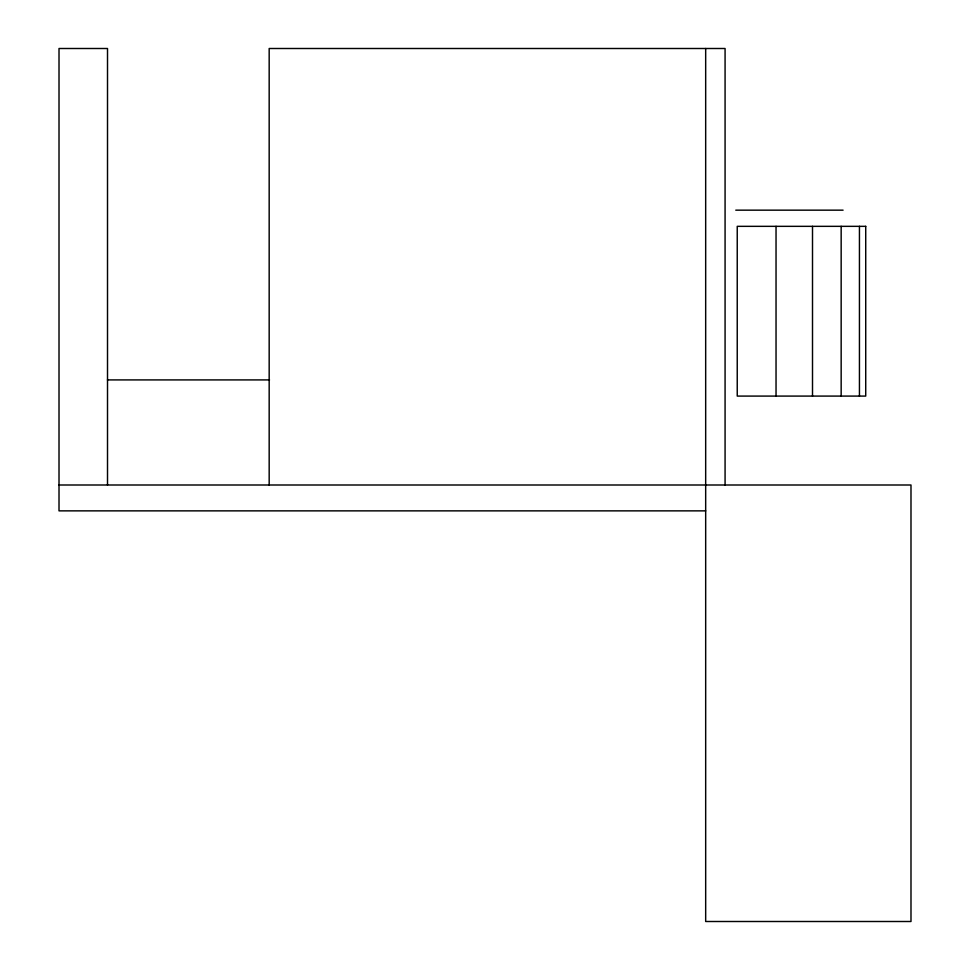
<?xml version="1.0" encoding="UTF-8"?>
<svg xmlns="http://www.w3.org/2000/svg" width="970" height="970" viewBox="0 0 970 970"><rect width="100%" height="100%" fill="white"/><g stroke="black" fill="none" stroke-linecap="round" stroke-linejoin="round"><path stroke-width="1.45" d="M735.769 210.163L843.088 210.163M107.476 379.913L269.514 379.913M59.012 485L910.988 485L910.988 921.5L705.675 921.5L705.675 48.5M705.675 510.863L59.012 510.863L59.012 48.5L107.512 48.5L107.512 485M859.444 226.337L859.444 396.087M841.16 226.337L841.16 396.087M812.508 226.337L812.508 396.087M776.036 226.337L776.036 396.087M725.075 485L725.075 48.5L269.175 48.5L269.175 485M865.725 226.337L737.236 226.337L737.236 396.087L865.725 396.087L865.725 226.337"/></g></svg>
